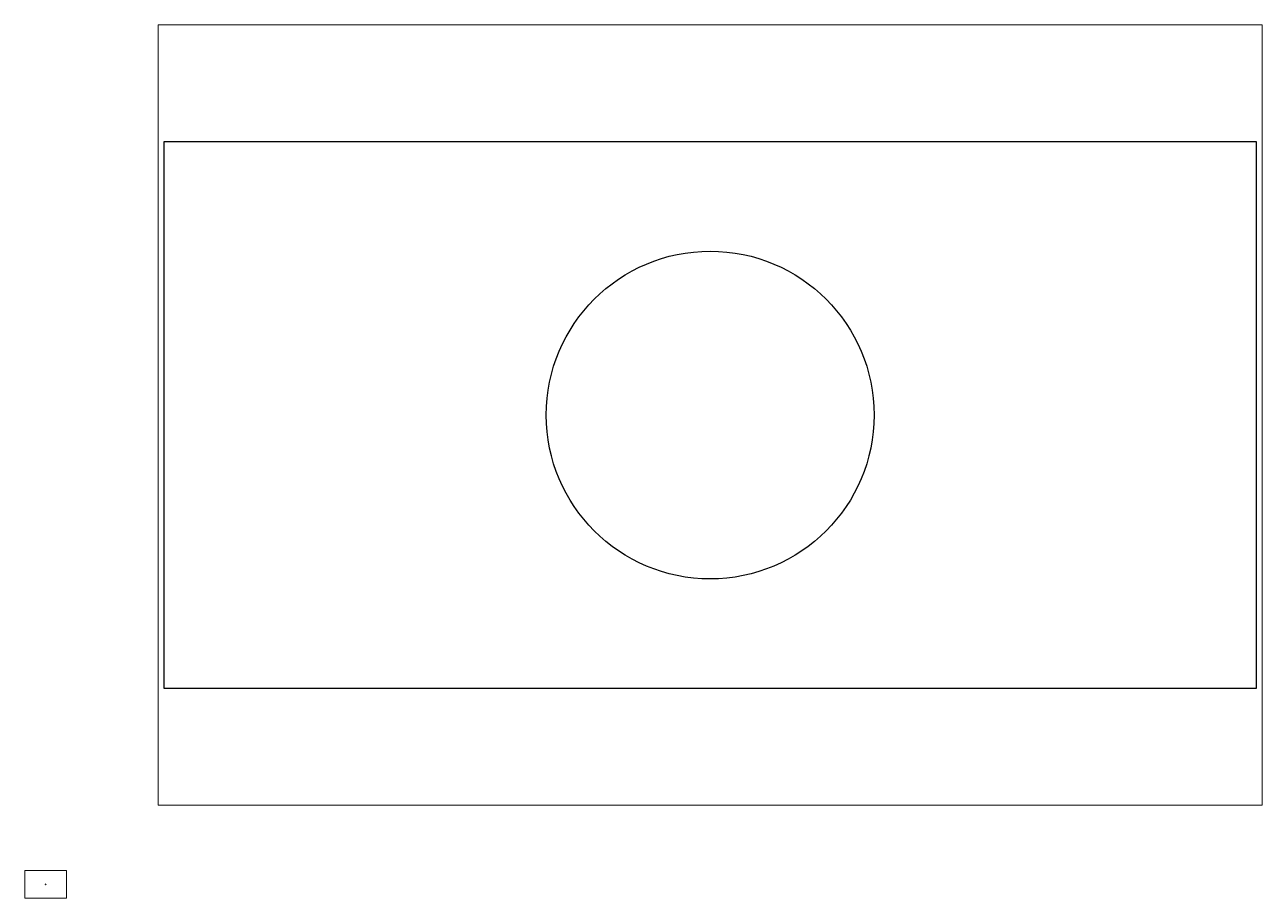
# Paper-space layout 'Letter-inch' of a CAD drawing. Header units: millimetres. Extents: x 1 to 267, y 1 to 189.
# The model-space entities are those that its viewports show. They can reach past a viewport. Long polylines and large blocks are cut down to what shows.
import ezdxf

# ---------------------------------------------------------------- set-up
doc = ezdxf.new("R2010")
doc.units = ezdxf.units.MM

msp = doc.modelspace()

# ---------------------------------------------------------------- linework, layer by layer
msp.add_lwpolyline([(0, 0), (200, 0), (200, 100), (0, 100)], close=True)
msp.add_circle((100, 50), 30)

psp = doc.layouts.new('Letter-inch')

# ---------------------------------------------------------------- viewports
at = {"layer": '0'}
psp.add_viewport(center=(148.5, 105), size=(237.6, 168), view_center_point=(100, 50), view_height=142.908, dxfattribs=at)
psp.add_viewport(center=(5.5, 4), size=(9, 6), view_center_point=(100, 50), view_height=12000, status=3, dxfattribs=at)

doc.saveas('drawing.dxf')
